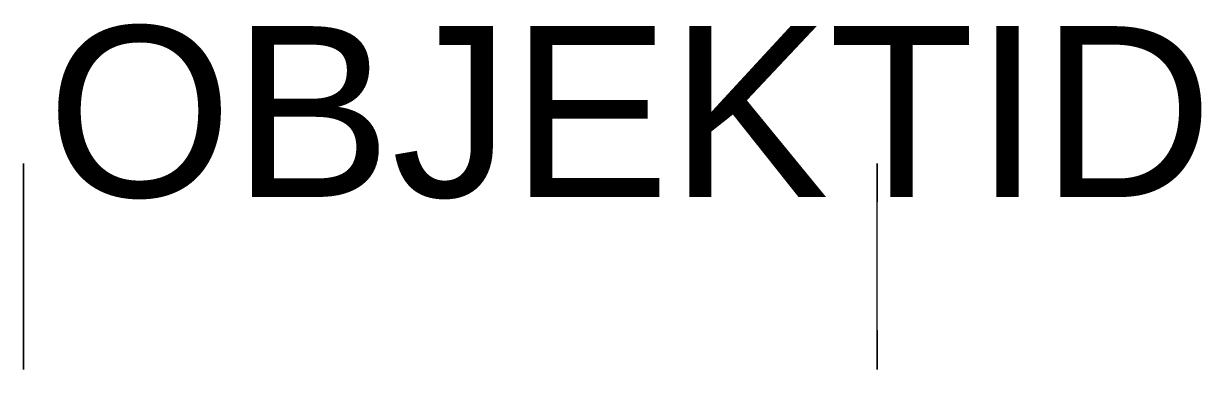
# Model space of a CAD drawing. Header units: metres. Extents: x 0 to 1.38, y -0.12 to 0.28.
import ezdxf

# ---------------------------------------------------------------- set-up
doc = ezdxf.new("R2010")
doc.units = ezdxf.units.M
doc.layers.add('450347131', color=254, linetype='Continuous')
doc.layers.add('r_450347131', color=7, linetype='Continuous')
doc.styles.get("Standard").update_dxf_attribs({"font": 'arial.ttf'})

msp = doc.modelspace()

# ---------------------------------------------------------------- linework, layer by layer
at = {"layer": '450347131', "extrusion": (1, 0, 0)}
for p, q in [((0, 0.075), (0, 0.12)), ((0, 0.12), (0, 0.12, -0.195)), ((0, 0.12, -0.195), (0, -0.121, -0.195)), ((0, 0.055, -0.15), (0, 0.075, -0.13)), ((0, -0.055, -0.15), (0, 0.055, -0.15)), ((0, -0.075, -0.13), (0, -0.055, -0.15)), ((0, -0.121), (0, -0.075)), ((0, -0.121), (0, -0.121, -0.195))]:
    msp.add_line(p, q, dxfattribs=at)
at = {"layer": '450347131', "extrusion": (-1, 0, 0)}
for p, q in [((0, 0.12), (0, 0.0753)), ((0, 0.075, -0.01), (0, 0.075)), ((0, -0.075), (0, -0.121)), ((0, -0.121), (0, -0.121, 0.04))]:
    msp.add_line(p, q, dxfattribs=at)
at = {"layer": '450347131'}
for p, q in [((0, 0.075, -0.13), (0, 0.075)), ((0, -0.075), (0, -0.075, -0.13))]:
    msp.add_line(p, q, dxfattribs=at)
at = {"layer": '450347131', "extrusion": (-1, 0, 0), "elevation": -1}
msp.add_lwpolyline([(0.0752, 0), (0.121, 0), (0.121, 0.04), (-0.12, 0.04), (-0.12, 0), (-0.0753, 0)], dxfattribs=at)
at = {"layer": 'r_450347131', "extrusion": (0, -1, -4.27009e-16)}
msp.add_point((0, 0), dxfattribs=at)

# ---------------------------------------------------------------- texts
at = {"layer": 'r_450347131'}
msp.add_attdef('OBJEKTID', (0.0273, 0.0809), 'ObjektID', height=0.2, dxfattribs=at)

doc.saveas('drawing.dxf')
